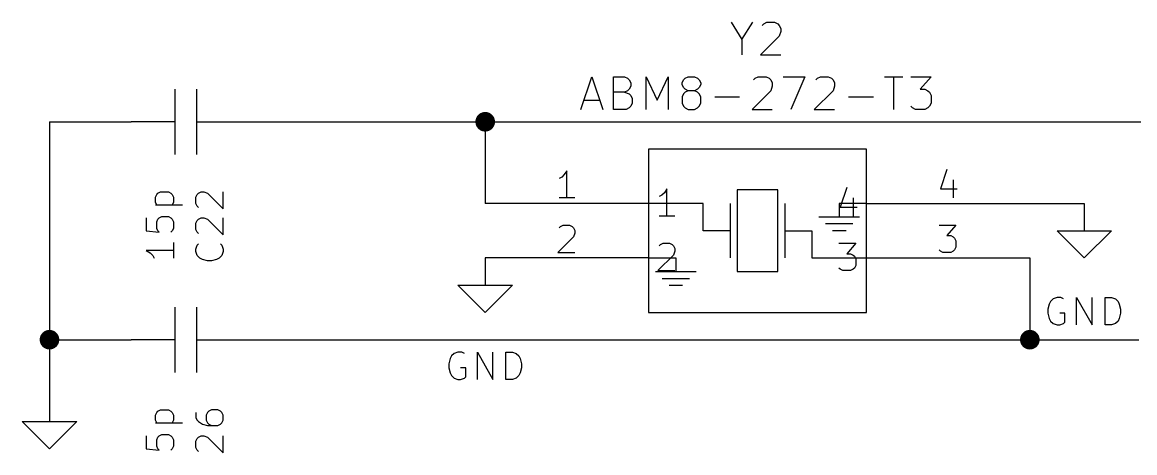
# Model space of a CAD drawing. Extents: x 0.4 to 11.3, y -7.9 to -0.4.
# Drawn here: x 3.25 to 5.293, y -5.107 to -4.317 of the extents above; entities that cross this region are included whole.
import ezdxf

# ---------------------------------------------------------------- set-up
doc = ezdxf.new("R2010")
doc.units = 0
doc.header["$MEASUREMENT"] = 0
for name, color, linetype in [('CYAN2', 4, 'CONTINUOUS'), ('GREEN3', 91, 'CONTINUOUS'), ('RED2', 1, 'CONTINUOUS'), ('RED3', 11, 'CONTINUOUS')]:
    doc.layers.add(name, color=color, linetype=linetype)

msp = doc.modelspace()

# ---------------------------------------------------------------- linework, layer by layer
at = {"layer": 'CYAN2', "linetype": 'CONTINUOUS'}
for p, q in [((4.5514, -4.3174), (4.5714, -4.3488)), ((4.5514, -4.3174), (4.5714, -4.3488)), ((4.5714, -4.3488), (4.5914, -4.3174)), ((4.5714, -4.3488), (4.5914, -4.3174)), ((4.6086, -4.3231), (4.6114, -4.3202)), ((4.6086, -4.3231), (4.6114, -4.3202)), ((4.6114, -4.3202), (4.6171, -4.3174)), ((4.6114, -4.3202), (4.6171, -4.3174)), ((4.6171, -4.3174), (4.6314, -4.3174)), ((4.6171, -4.3174), (4.6314, -4.3174)), ((4.6314, -4.3174), (4.6371, -4.3202)), ((4.6314, -4.3174), (4.6371, -4.3202)), ((4.6371, -4.3202), (4.64, -4.3231)), ((4.6371, -4.3202), (4.64, -4.3231)), ((4.64, -4.3231), (4.6429, -4.3288)), ((4.64, -4.3231), (4.6429, -4.3288)), ((4.6429, -4.3288), (4.6429, -4.3345)), ((4.6429, -4.3288), (4.6429, -4.3345)), ((4.5714, -4.3488), (4.5714, -4.3774)), ((4.5714, -4.3488), (4.5714, -4.3774)), ((4.64, -4.3431), (4.6057, -4.3774)), ((4.64, -4.3431), (4.6057, -4.3774)), ((4.6429, -4.3345), (4.64, -4.3431)), ((4.6429, -4.3345), (4.64, -4.3431)), ((4.6057, -4.3774), (4.6429, -4.3774)), ((4.6057, -4.3774), (4.6429, -4.3774)), ((4.2757, -4.4774), (4.2957, -4.4174)), ((4.2757, -4.4774), (4.2957, -4.4174)), ((4.2957, -4.4174), (4.3157, -4.4774)), ((4.2957, -4.4174), (4.3157, -4.4774)), ((4.3357, -4.4774), (4.3357, -4.4174)), ((4.3357, -4.4174), (4.3557, -4.4174)), ((4.3357, -4.4774), (4.3357, -4.4174)), ((4.3357, -4.4174), (4.3557, -4.4174)), ((4.3557, -4.4174), (4.3614, -4.4202)), ((4.3557, -4.4174), (4.3614, -4.4202)), ((4.3614, -4.4202), (4.3643, -4.4231)), ((4.3614, -4.4202), (4.3643, -4.4231)), ((4.3643, -4.4231), (4.3671, -4.4288)), ((4.3643, -4.4231), (4.3671, -4.4288)), ((4.3671, -4.4288), (4.3671, -4.4345)), ((4.3671, -4.4288), (4.3671, -4.4345)), ((4.3957, -4.4774), (4.3957, -4.4174)), ((4.3957, -4.4174), (4.4157, -4.4602)), ((4.3957, -4.4774), (4.3957, -4.4174)), ((4.3957, -4.4174), (4.4157, -4.4602)), ((4.4157, -4.4602), (4.4357, -4.4174)), ((4.4157, -4.4602), (4.4357, -4.4174)), ((4.4357, -4.4174), (4.4357, -4.4774)), ((4.4357, -4.4174), (4.4357, -4.4774)), ((4.4614, -4.4288), (4.4643, -4.4231)), ((4.4614, -4.4288), (4.4643, -4.4231)), ((4.4614, -4.4316), (4.4614, -4.4288)), ((4.4614, -4.4316), (4.4614, -4.4288)), ((4.4643, -4.4374), (4.4614, -4.4316)), ((4.4643, -4.4374), (4.4614, -4.4316)), ((4.4643, -4.4231), (4.4671, -4.4202)), ((4.4643, -4.4231), (4.4671, -4.4202)), ((4.4671, -4.4202), (4.4729, -4.4174)), ((4.4671, -4.4202), (4.4729, -4.4174)), ((4.4729, -4.4174), (4.4843, -4.4174)), ((4.4729, -4.4174), (4.4843, -4.4174)), ((4.4843, -4.4174), (4.49, -4.4202)), ((4.4843, -4.4174), (4.49, -4.4202)), ((4.49, -4.4202), (4.4929, -4.4231)), ((4.49, -4.4202), (4.4929, -4.4231)), ((4.4929, -4.4231), (4.4957, -4.4288)), ((4.4929, -4.4231), (4.4957, -4.4288)), ((4.4957, -4.4316), (4.4929, -4.4374)), ((4.4957, -4.4316), (4.4929, -4.4374)), ((4.4957, -4.4288), (4.4957, -4.4316)), ((4.4957, -4.4288), (4.4957, -4.4316)), ((4.5929, -4.4231), (4.5957, -4.4202)), ((4.5929, -4.4231), (4.5957, -4.4202)), ((4.5957, -4.4202), (4.6014, -4.4174)), ((4.5957, -4.4202), (4.6014, -4.4174)), ((4.6014, -4.4174), (4.6157, -4.4174)), ((4.6014, -4.4174), (4.6157, -4.4174)), ((4.6157, -4.4174), (4.6214, -4.4202)), ((4.6157, -4.4174), (4.6214, -4.4202)), ((4.6214, -4.4202), (4.6243, -4.4231)), ((4.6214, -4.4202), (4.6243, -4.4231)), ((4.6243, -4.4231), (4.6271, -4.4288)), ((4.6243, -4.4231), (4.6271, -4.4288)), ((4.6271, -4.4288), (4.6271, -4.4345)), ((4.6271, -4.4288), (4.6271, -4.4345)), ((4.6471, -4.4174), (4.6871, -4.4174)), ((4.6471, -4.4174), (4.6871, -4.4174)), ((4.6871, -4.4174), (4.6614, -4.4774)), ((4.6871, -4.4174), (4.6614, -4.4774)), ((4.7071, -4.4231), (4.71, -4.4202)), ((4.7071, -4.4231), (4.71, -4.4202)), ((4.71, -4.4202), (4.7157, -4.4174)), ((4.71, -4.4202), (4.7157, -4.4174)), ((4.7157, -4.4174), (4.73, -4.4174)), ((4.7157, -4.4174), (4.73, -4.4174)), ((4.73, -4.4174), (4.7357, -4.4202)), ((4.73, -4.4174), (4.7357, -4.4202)), ((4.7357, -4.4202), (4.7386, -4.4231)), ((4.7357, -4.4202), (4.7386, -4.4231)), ((4.7386, -4.4231), (4.7414, -4.4288)), ((4.7386, -4.4231), (4.7414, -4.4288)), ((4.7414, -4.4288), (4.7414, -4.4345)), ((4.7414, -4.4288), (4.7414, -4.4345)), ((4.8329, -4.4174), (4.8671, -4.4174)), ((4.8329, -4.4174), (4.8671, -4.4174)), ((4.85, -4.4774), (4.85, -4.4174)), ((4.85, -4.4774), (4.85, -4.4174)), ((4.8814, -4.4174), (4.9186, -4.4174)), ((4.8814, -4.4174), (4.9186, -4.4174)), ((4.9186, -4.4174), (4.8986, -4.4402)), ((4.9186, -4.4174), (4.8986, -4.4402)), ((4.3557, -4.4459), (4.3357, -4.4459)), ((4.3557, -4.4459), (4.3357, -4.4459)), ((4.3614, -4.4431), (4.3557, -4.4459)), ((4.3614, -4.4431), (4.3557, -4.4459)), ((4.3557, -4.4459), (4.3643, -4.4488)), ((4.3557, -4.4459), (4.3643, -4.4488)), ((4.3643, -4.4402), (4.3614, -4.4431)), ((4.3643, -4.4402), (4.3614, -4.4431)), ((4.3671, -4.4345), (4.3643, -4.4402)), ((4.3671, -4.4345), (4.3643, -4.4402)), ((4.3643, -4.4488), (4.3671, -4.4516)), ((4.3643, -4.4488), (4.3671, -4.4516)), ((4.3671, -4.4516), (4.37, -4.4574)), ((4.3671, -4.4516), (4.37, -4.4574)), ((4.4643, -4.4488), (4.4614, -4.4545)), ((4.4643, -4.4488), (4.4614, -4.4545)), ((4.4671, -4.4402), (4.4643, -4.4374)), ((4.4671, -4.4402), (4.4643, -4.4374)), ((4.4671, -4.4459), (4.4643, -4.4488)), ((4.4671, -4.4459), (4.4643, -4.4488)), ((4.4729, -4.4431), (4.4671, -4.4402)), ((4.4729, -4.4431), (4.4671, -4.4402)), ((4.4729, -4.4431), (4.4671, -4.4459)), ((4.4729, -4.4431), (4.4671, -4.4459)), ((4.4843, -4.4431), (4.4729, -4.4431)), ((4.4843, -4.4431), (4.4729, -4.4431)), ((4.49, -4.4402), (4.4843, -4.4431)), ((4.49, -4.4402), (4.4843, -4.4431)), ((4.49, -4.4459), (4.4843, -4.4431)), ((4.49, -4.4459), (4.4843, -4.4431)), ((4.4929, -4.4374), (4.49, -4.4402)), ((4.4929, -4.4374), (4.49, -4.4402)), ((4.4929, -4.4488), (4.49, -4.4459)), ((4.4929, -4.4488), (4.49, -4.4459)), ((4.4957, -4.4545), (4.4929, -4.4488)), ((4.4957, -4.4545), (4.4929, -4.4488)), ((4.6243, -4.4431), (4.59, -4.4774)), ((4.6243, -4.4431), (4.59, -4.4774)), ((4.6271, -4.4345), (4.6243, -4.4431)), ((4.6271, -4.4345), (4.6243, -4.4431)), ((4.7386, -4.4431), (4.7043, -4.4774)), ((4.7386, -4.4431), (4.7043, -4.4774)), ((4.7414, -4.4345), (4.7386, -4.4431)), ((4.7414, -4.4345), (4.7386, -4.4431)), ((4.8986, -4.4402), (4.9071, -4.4402)), ((4.8986, -4.4402), (4.9071, -4.4402)), ((4.9071, -4.4402), (4.9129, -4.4431)), ((4.9071, -4.4402), (4.9129, -4.4431)), ((4.9129, -4.4431), (4.9157, -4.4459)), ((4.9129, -4.4431), (4.9157, -4.4459)), ((4.9157, -4.4459), (4.9186, -4.4516)), ((4.9157, -4.4459), (4.9186, -4.4516)), ((4.9186, -4.4516), (4.9186, -4.4659)), ((4.9186, -4.4516), (4.9186, -4.4659)), ((4.2814, -4.4602), (4.31, -4.4602)), ((4.2814, -4.4602), (4.31, -4.4602)), ((4.3671, -4.4716), (4.3643, -4.4745)), ((4.3671, -4.4716), (4.3643, -4.4745)), ((4.37, -4.4659), (4.3671, -4.4716)), ((4.37, -4.4659), (4.3671, -4.4716)), ((4.37, -4.4574), (4.37, -4.4659)), ((4.37, -4.4574), (4.37, -4.4659)), ((4.4614, -4.4545), (4.4614, -4.4659)), ((4.4614, -4.4545), (4.4614, -4.4659)), ((4.4614, -4.4659), (4.4643, -4.4716)), ((4.4614, -4.4659), (4.4643, -4.4716)), ((4.4643, -4.4716), (4.4671, -4.4745)), ((4.4643, -4.4716), (4.4671, -4.4745)), ((4.49, -4.4745), (4.4929, -4.4716)), ((4.49, -4.4745), (4.4929, -4.4716)), ((4.4929, -4.4716), (4.4957, -4.4659)), ((4.4929, -4.4716), (4.4957, -4.4659)), ((4.4957, -4.4659), (4.4957, -4.4545)), ((4.4957, -4.4659), (4.4957, -4.4545)), ((4.5214, -4.4545), (4.5671, -4.4545)), ((4.5214, -4.4545), (4.5671, -4.4545)), ((4.7671, -4.4545), (4.8129, -4.4545)), ((4.7671, -4.4545), (4.8129, -4.4545)), ((4.8843, -4.4745), (4.8814, -4.4716)), ((4.8843, -4.4745), (4.8814, -4.4716)), ((4.9157, -4.4716), (4.9129, -4.4745)), ((4.9157, -4.4716), (4.9129, -4.4745)), ((4.9186, -4.4659), (4.9157, -4.4716)), ((4.9186, -4.4659), (4.9157, -4.4716)), ((4.3586, -4.4774), (4.3357, -4.4774)), ((4.3586, -4.4774), (4.3357, -4.4774)), ((4.3643, -4.4745), (4.3586, -4.4774)), ((4.3643, -4.4745), (4.3586, -4.4774)), ((4.4671, -4.4745), (4.4729, -4.4774)), ((4.4671, -4.4745), (4.4729, -4.4774)), ((4.4729, -4.4774), (4.4843, -4.4774)), ((4.4729, -4.4774), (4.4843, -4.4774)), ((4.4843, -4.4774), (4.49, -4.4745)), ((4.4843, -4.4774), (4.49, -4.4745)), ((4.59, -4.4774), (4.6271, -4.4774)), ((4.59, -4.4774), (4.6271, -4.4774)), ((4.7043, -4.4774), (4.7414, -4.4774)), ((4.7043, -4.4774), (4.7414, -4.4774)), ((4.89, -4.4774), (4.8843, -4.4745)), ((4.89, -4.4774), (4.8843, -4.4745)), ((4.9071, -4.4774), (4.89, -4.4774)), ((4.9071, -4.4774), (4.89, -4.4774)), ((4.9129, -4.4745), (4.9071, -4.4774)), ((4.9129, -4.4745), (4.9071, -4.4774)), ((3.4945, -4.6384), (3.4968, -4.6337)), ((3.4968, -4.6337), (3.4992, -4.6313)), ((3.4992, -4.6313), (3.504, -4.6289)), ((3.504, -4.6289), (3.5183, -4.6289)), ((3.5183, -4.6289), (3.523, -4.6313)), ((3.523, -4.6313), (3.5254, -4.6337)), ((3.5254, -4.6337), (3.5278, -4.6384)), ((3.5688, -4.6384), (3.5712, -4.6337)), ((3.5712, -4.6337), (3.5736, -4.6313)), ((3.5736, -4.6313), (3.5783, -4.6289)), ((3.5783, -4.6289), (3.5831, -4.6289)), ((3.5831, -4.6289), (3.5902, -4.6313)), ((3.5902, -4.6313), (3.6188, -4.6599)), ((3.6188, -4.6599), (3.6188, -4.6289)), ((4.4243, -4.635), (4.4195, -4.6374)), ((4.4243, -4.635), (4.4195, -4.6374)), ((4.429, -4.6303), (4.4243, -4.635)), ((4.429, -4.6303), (4.4243, -4.635)), ((4.4338, -4.6231), (4.429, -4.6303)), ((4.4338, -4.6231), (4.429, -4.6303)), ((4.4338, -4.6731), (4.4338, -4.6231)), ((4.4338, -4.6731), (4.4338, -4.6231)), ((4.7638, -4.6208), (4.7519, -4.6565)), ((4.7638, -4.6208), (4.7519, -4.6565)), ((3.4945, -4.6479), (3.4945, -4.6384)), ((3.4968, -4.6527), (3.4945, -4.6479)), ((3.4945, -4.6527), (3.5445, -4.6527)), ((3.5278, -4.6479), (3.5254, -4.6527)), ((3.5278, -4.6384), (3.5278, -4.6479)), ((3.5688, -4.6503), (3.5688, -4.6384)), ((3.5712, -4.6551), (3.5688, -4.6503)), ((3.5736, -4.6575), (3.5712, -4.6551)), ((4.7519, -4.6565), (4.7829, -4.6565)), ((4.7519, -4.6565), (4.7829, -4.6565)), ((4.7757, -4.6398), (4.7757, -4.6731)), ((4.7757, -4.6398), (4.7757, -4.6731)), ((3.4778, -4.6765), (3.4778, -4.7003)), ((3.4992, -4.6789), (3.5016, -4.6765)), ((3.5016, -4.6765), (3.5064, -4.6741)), ((3.5064, -4.6741), (3.5183, -4.6741)), ((3.5183, -4.6741), (3.523, -4.6765)), ((3.523, -4.6765), (3.5254, -4.6789)), ((3.5736, -4.6789), (3.5783, -4.6765)), ((3.5783, -4.6765), (3.5831, -4.6765)), ((3.5831, -4.6765), (3.5902, -4.6789)), ((3.6188, -4.7075), (3.6188, -4.6765)), ((4.4481, -4.6731), (4.4195, -4.6731)), ((4.4481, -4.6731), (4.4195, -4.6731)), ((3.4968, -4.6837), (3.4992, -4.6789)), ((3.4968, -4.6956), (3.4968, -4.6837)), ((3.4992, -4.7003), (3.4968, -4.6956)), ((3.5254, -4.6789), (3.5278, -4.6837)), ((3.5278, -4.6956), (3.5254, -4.7003)), ((3.5278, -4.6837), (3.5278, -4.6956)), ((3.5688, -4.686), (3.5712, -4.6813)), ((3.5688, -4.6979), (3.5688, -4.686)), ((3.5712, -4.7027), (3.5688, -4.6979)), ((3.5712, -4.6813), (3.5736, -4.6789)), ((3.5902, -4.6789), (3.6188, -4.7075)), ((3.4778, -4.7003), (3.5016, -4.7027)), ((3.5016, -4.7027), (3.4992, -4.7003)), ((3.5254, -4.7003), (3.523, -4.7027)), ((3.5736, -4.7051), (3.5712, -4.7027)), ((3.5278, -4.736), (3.4778, -4.736)), ((3.4778, -4.736), (3.4849, -4.7408)), ((3.5278, -4.7218), (3.5278, -4.7503)), ((3.5688, -4.7337), (3.5712, -4.7265)), ((3.5688, -4.7384), (3.5688, -4.7337)), ((3.5712, -4.7456), (3.5688, -4.7384)), ((3.5712, -4.7265), (3.5736, -4.7241)), ((3.614, -4.7241), (3.6164, -4.7265)), ((3.6164, -4.7265), (3.6188, -4.7337)), ((3.6188, -4.7384), (3.6164, -4.7456)), ((3.6188, -4.7337), (3.6188, -4.7384)), ((4.4195, -4.7279), (4.4219, -4.7255)), ((4.4195, -4.7279), (4.4219, -4.7255)), ((4.4219, -4.7255), (4.4267, -4.7231)), ((4.4219, -4.7255), (4.4267, -4.7231)), ((4.4267, -4.7231), (4.4386, -4.7231)), ((4.4267, -4.7231), (4.4386, -4.7231)), ((4.4386, -4.7231), (4.4433, -4.7255)), ((4.4386, -4.7231), (4.4433, -4.7255)), ((4.4433, -4.7255), (4.4457, -4.7279)), ((4.4433, -4.7255), (4.4457, -4.7279)), ((4.4457, -4.7279), (4.4481, -4.7327)), ((4.4457, -4.7279), (4.4481, -4.7327)), ((4.4481, -4.7374), (4.4457, -4.7446)), ((4.4481, -4.7374), (4.4457, -4.7446)), ((4.4481, -4.7327), (4.4481, -4.7374)), ((4.4481, -4.7327), (4.4481, -4.7374)), ((4.7495, -4.7231), (4.7805, -4.7231)), ((4.7495, -4.7231), (4.7805, -4.7231)), ((4.7805, -4.7231), (4.7638, -4.7422)), ((4.7805, -4.7231), (4.7638, -4.7422)), ((3.4849, -4.7408), (3.4897, -4.7456)), ((3.4897, -4.7456), (3.4921, -4.7503)), ((3.5759, -4.7503), (3.5712, -4.7456)), ((3.5807, -4.7527), (3.5759, -4.7503)), ((3.5902, -4.7551), (3.5807, -4.7527)), ((3.5974, -4.7551), (3.5902, -4.7551)), ((3.6069, -4.7527), (3.5974, -4.7551)), ((3.6117, -4.7503), (3.6069, -4.7527)), ((3.6164, -4.7456), (3.6117, -4.7503)), ((4.4457, -4.7446), (4.4171, -4.7731)), ((4.4457, -4.7446), (4.4171, -4.7731)), ((4.7638, -4.7422), (4.771, -4.7422)), ((4.7638, -4.7422), (4.771, -4.7422)), ((4.771, -4.7422), (4.7757, -4.7446)), ((4.771, -4.7422), (4.7757, -4.7446)), ((4.7757, -4.7446), (4.7781, -4.7469)), ((4.7757, -4.7446), (4.7781, -4.7469)), ((4.7781, -4.7469), (4.7805, -4.7517)), ((4.7781, -4.7469), (4.7805, -4.7517)), ((4.7805, -4.7517), (4.7805, -4.7636)), ((4.7805, -4.7517), (4.7805, -4.7636)), ((4.4171, -4.7731), (4.4481, -4.7731)), ((4.4171, -4.7731), (4.4481, -4.7731)), ((4.7519, -4.7708), (4.7495, -4.7684)), ((4.7519, -4.7708), (4.7495, -4.7684)), ((4.7567, -4.7731), (4.7519, -4.7708)), ((4.7567, -4.7731), (4.7519, -4.7708)), ((4.771, -4.7731), (4.7567, -4.7731)), ((4.771, -4.7731), (4.7567, -4.7731)), ((4.7757, -4.7708), (4.771, -4.7731)), ((4.7757, -4.7708), (4.771, -4.7731)), ((4.7781, -4.7684), (4.7757, -4.7708)), ((4.7781, -4.7684), (4.7757, -4.7708)), ((4.7805, -4.7636), (4.7781, -4.7684)), ((4.7805, -4.7636), (4.7781, -4.7684)), ((5.1357, -4.8347), (5.1333, -4.8442)), ((5.1381, -4.8299), (5.1357, -4.8347)), ((5.1429, -4.8252), (5.1381, -4.8299)), ((5.15, -4.8228), (5.1429, -4.8252)), ((5.1571, -4.8228), (5.15, -4.8228)), ((5.1619, -4.8252), (5.1571, -4.8228)), ((5.1857, -4.8728), (5.1857, -4.8228)), ((5.1857, -4.8228), (5.2143, -4.8728)), ((5.2143, -4.8728), (5.2143, -4.8228)), ((5.2381, -4.8728), (5.2381, -4.8228)), ((5.2381, -4.8228), (5.25, -4.8228)), ((5.25, -4.8228), (5.2571, -4.8252)), ((5.2571, -4.8252), (5.2619, -4.8299)), ((5.2619, -4.8299), (5.2643, -4.8347)), ((5.2643, -4.8347), (5.2667, -4.8442)), ((5.1333, -4.8442), (5.1333, -4.8514)), ((5.1333, -4.8514), (5.1357, -4.8609)), ((5.1357, -4.8609), (5.1381, -4.8657)), ((5.1643, -4.8514), (5.1548, -4.8514)), ((5.1643, -4.868), (5.1643, -4.8514)), ((5.2643, -4.8609), (5.2619, -4.8657)), ((5.2667, -4.8514), (5.2643, -4.8609)), ((5.2667, -4.8442), (5.2667, -4.8514)), ((5.1381, -4.8657), (5.1429, -4.8704)), ((5.1429, -4.8704), (5.15, -4.8728)), ((5.15, -4.8728), (5.1548, -4.8728)), ((5.1548, -4.8728), (5.1619, -4.8704)), ((5.1619, -4.8704), (5.1643, -4.868)), ((5.25, -4.8728), (5.2381, -4.8728)), ((5.2571, -4.8704), (5.25, -4.8728)), ((5.2619, -4.8657), (5.2571, -4.8704)), ((4.0357, -4.9347), (4.0333, -4.9442)), ((4.0357, -4.9347), (4.0333, -4.9442)), ((4.0381, -4.9299), (4.0357, -4.9347)), ((4.0381, -4.9299), (4.0357, -4.9347)), ((4.0429, -4.9252), (4.0381, -4.9299)), ((4.0429, -4.9252), (4.0381, -4.9299)), ((4.05, -4.9228), (4.0429, -4.9252)), ((4.05, -4.9228), (4.0429, -4.9252)), ((4.0571, -4.9228), (4.05, -4.9228)), ((4.0571, -4.9228), (4.05, -4.9228)), ((4.0619, -4.9252), (4.0571, -4.9228)), ((4.0619, -4.9252), (4.0571, -4.9228)), ((4.0857, -4.9728), (4.0857, -4.9228)), ((4.0857, -4.9228), (4.1143, -4.9728)), ((4.0857, -4.9728), (4.0857, -4.9228)), ((4.0857, -4.9228), (4.1143, -4.9728)), ((4.1143, -4.9728), (4.1143, -4.9228)), ((4.1143, -4.9728), (4.1143, -4.9228)), ((4.1381, -4.9728), (4.1381, -4.9228)), ((4.1381, -4.9228), (4.15, -4.9228)), ((4.1381, -4.9728), (4.1381, -4.9228)), ((4.1381, -4.9228), (4.15, -4.9228)), ((4.15, -4.9228), (4.1571, -4.9252)), ((4.15, -4.9228), (4.1571, -4.9252)), ((4.1571, -4.9252), (4.1619, -4.9299)), ((4.1571, -4.9252), (4.1619, -4.9299)), ((4.1619, -4.9299), (4.1643, -4.9347)), ((4.1619, -4.9299), (4.1643, -4.9347)), ((4.1643, -4.9347), (4.1667, -4.9442)), ((4.1643, -4.9347), (4.1667, -4.9442)), ((4.0333, -4.9442), (4.0333, -4.9514)), ((4.0333, -4.9442), (4.0333, -4.9514)), ((4.0333, -4.9514), (4.0357, -4.9609)), ((4.0333, -4.9514), (4.0357, -4.9609)), ((4.0357, -4.9609), (4.0381, -4.9657)), ((4.0357, -4.9609), (4.0381, -4.9657)), ((4.0643, -4.9514), (4.0548, -4.9514)), ((4.0643, -4.9514), (4.0548, -4.9514)), ((4.0643, -4.968), (4.0643, -4.9514)), ((4.0643, -4.968), (4.0643, -4.9514)), ((4.1643, -4.9609), (4.1619, -4.9657)), ((4.1643, -4.9609), (4.1619, -4.9657)), ((4.1667, -4.9514), (4.1643, -4.9609)), ((4.1667, -4.9514), (4.1643, -4.9609)), ((4.1667, -4.9442), (4.1667, -4.9514)), ((4.1667, -4.9442), (4.1667, -4.9514)), ((4.0381, -4.9657), (4.0429, -4.9704)), ((4.0381, -4.9657), (4.0429, -4.9704)), ((4.0429, -4.9704), (4.05, -4.9728)), ((4.0429, -4.9704), (4.05, -4.9728)), ((4.05, -4.9728), (4.0548, -4.9728)), ((4.05, -4.9728), (4.0548, -4.9728)), ((4.0548, -4.9728), (4.0619, -4.9704)), ((4.0548, -4.9728), (4.0619, -4.9704)), ((4.0619, -4.9704), (4.0643, -4.968)), ((4.0619, -4.9704), (4.0643, -4.968)), ((4.15, -4.9728), (4.1381, -4.9728)), ((4.15, -4.9728), (4.1381, -4.9728)), ((4.1571, -4.9704), (4.15, -4.9728)), ((4.1571, -4.9704), (4.15, -4.9728)), ((4.1619, -4.9657), (4.1571, -4.9704)), ((4.1619, -4.9657), (4.1571, -4.9704)), ((3.4945, -5.0384), (3.4968, -5.0337)), ((3.4945, -5.0479), (3.4945, -5.0384)), ((3.4968, -5.0337), (3.4992, -5.0313)), ((3.4992, -5.0313), (3.504, -5.0289)), ((3.504, -5.0289), (3.5183, -5.0289)), ((3.5183, -5.0289), (3.523, -5.0313)), ((3.523, -5.0313), (3.5254, -5.0337)), ((3.5254, -5.0337), (3.5278, -5.0384)), ((3.5278, -5.0384), (3.5278, -5.0479)), ((3.5688, -5.0337), (3.5688, -5.0432)), ((3.5688, -5.0432), (3.5712, -5.0479)), ((3.5902, -5.0337), (3.5878, -5.0384)), ((3.5878, -5.0384), (3.5878, -5.0479)), ((3.5926, -5.0313), (3.5902, -5.0337)), ((3.5974, -5.0289), (3.5926, -5.0313)), ((3.6093, -5.0289), (3.5974, -5.0289)), ((3.614, -5.0313), (3.6093, -5.0289)), ((3.6164, -5.0337), (3.614, -5.0313)), ((3.6188, -5.0384), (3.6164, -5.0337)), ((3.6188, -5.0479), (3.6188, -5.0384)), ((3.4968, -5.0527), (3.4945, -5.0479)), ((3.4945, -5.0527), (3.5445, -5.0527)), ((3.5278, -5.0479), (3.5254, -5.0527)), ((3.5712, -5.0479), (3.5736, -5.0503)), ((3.5736, -5.0503), (3.5807, -5.0551)), ((3.5807, -5.0551), (3.5902, -5.0575)), ((3.5878, -5.0479), (3.5902, -5.0527)), ((3.5902, -5.0527), (3.5926, -5.0551)), ((3.5902, -5.0575), (3.6093, -5.0575)), ((3.5926, -5.0551), (3.5974, -5.0575)), ((3.6093, -5.0575), (3.614, -5.0551)), ((3.614, -5.0551), (3.6164, -5.0527)), ((3.6164, -5.0527), (3.6188, -5.0479)), ((3.4778, -5.0765), (3.4778, -5.1003)), ((3.4968, -5.0837), (3.4992, -5.0789)), ((3.4968, -5.0956), (3.4968, -5.0837)), ((3.4992, -5.0789), (3.5016, -5.0765)), ((3.5016, -5.0765), (3.5064, -5.0741)), ((3.5064, -5.0741), (3.5183, -5.0741)), ((3.5183, -5.0741), (3.523, -5.0765)), ((3.523, -5.0765), (3.5254, -5.0789)), ((3.5254, -5.0789), (3.5278, -5.0837)), ((3.5278, -5.0837), (3.5278, -5.0956)), ((3.5688, -5.086), (3.5712, -5.0813)), ((3.5688, -5.0979), (3.5688, -5.086)), ((3.5712, -5.0813), (3.5736, -5.0789)), ((3.5736, -5.0789), (3.5783, -5.0765)), ((3.5783, -5.0765), (3.5831, -5.0765)), ((3.5831, -5.0765), (3.5902, -5.0789)), ((3.5902, -5.0789), (3.6188, -5.1075)), ((3.6188, -5.1075), (3.6188, -5.0765)), ((3.4778, -5.1003), (3.5016, -5.1027)), ((3.4992, -5.1003), (3.4968, -5.0956)), ((3.5016, -5.1027), (3.4992, -5.1003)), ((3.5254, -5.1003), (3.523, -5.1027)), ((3.5278, -5.0956), (3.5254, -5.1003)), ((3.5712, -5.1027), (3.5688, -5.0979)), ((3.5736, -5.1051), (3.5712, -5.1027))]:
    msp.add_line(p, q, dxfattribs=at)
at = {"layer": 'GREEN3', "linetype": 'CONTINUOUS'}
for p, q in [((3.3, -4.5), (3.3, -4.9)), ((3.3, -4.5), (3.45, -4.5)), ((3.65, -4.5), (4.1, -4.5)), ((4.1, -4.5), (4.1, -4.65)), ((4.1, -4.5), (5.8, -4.5)), ((5.1, -4.65), (5.2, -4.65)), ((5.1, -4.75), (5.1, -4.9)), ((3.3, -4.9), (3.45, -4.9)), ((3.3, -4.9), (3.3, -5)), ((3.65, -4.9), (5.1, -4.9)), ((5.1, -4.9), (5.3, -4.9))]:
    msp.add_line(p, q, dxfattribs=at)
at = {"layer": 'GREEN3', "const_width": 0.018}
for points in [[(4.091, -4.5, 1), (4.109, -4.5, 1)], [(3.291, -4.9, 1), (3.309, -4.9, 1)], [(5.091, -4.9, 1), (5.109, -4.9, 1)]]:
    msp.add_lwpolyline(points, format="xyb", close=True, dxfattribs=at)
at = {"layer": 'RED2', "linetype": 'CONTINUOUS'}
for p, q in [((3.53, -4.44), (3.53, -4.56)), ((3.57, -4.44), (3.57, -4.56)), ((3.53, -4.5), (3.45, -4.5)), ((3.57, -4.5), (3.65, -4.5)), ((4.4, -4.55), (4.4, -4.85)), ((4.8, -4.55), (4.4, -4.55)), ((4.8, -4.85), (4.8, -4.55)), ((4.5625, -4.625), (4.5625, -4.775)), ((4.6375, -4.625), (4.5625, -4.625)), ((4.6375, -4.775), (4.6375, -4.625)), ((4.4, -4.65), (4.1, -4.65)), ((4.4, -4.65), (4.1, -4.65)), ((4.5, -4.65), (4.4, -4.65)), ((4.5, -4.7), (4.5, -4.65)), ((4.55, -4.65), (4.55, -4.75)), ((4.65, -4.65), (4.65, -4.75)), ((4.75, -4.65), (4.75, -4.675)), ((4.8, -4.65), (4.75, -4.65)), ((4.8, -4.65), (5.1, -4.65)), ((4.8, -4.65), (5.1, -4.65)), ((5.2, -4.65), (5.2, -4.7)), ((4.7875, -4.675), (4.7125, -4.675)), ((4.775, -4.6875), (4.725, -4.6875)), ((4.55, -4.7), (4.5, -4.7)), ((4.65, -4.7), (4.7, -4.7)), ((4.7, -4.7), (4.7, -4.75)), ((4.7625, -4.7), (4.7375, -4.7)), ((5.2, -4.75), (5.15, -4.7)), ((5.15, -4.7), (5.2, -4.7)), ((5.2, -4.7), (5.25, -4.7)), ((5.25, -4.7), (5.2, -4.75)), ((4.1, -4.75), (4.1, -4.8)), ((4.4, -4.75), (4.1, -4.75)), ((4.4, -4.75), (4.1, -4.75)), ((4.4, -4.75), (4.45, -4.75)), ((4.45, -4.75), (4.45, -4.775)), ((4.7, -4.75), (4.8, -4.75)), ((4.8, -4.75), (5.1, -4.75)), ((4.8, -4.75), (5.1, -4.75)), ((4.4125, -4.775), (4.4875, -4.775)), ((4.5625, -4.775), (4.6375, -4.775)), ((4.1, -4.85), (4.05, -4.8)), ((4.05, -4.8), (4.1, -4.8)), ((4.1, -4.8), (4.15, -4.8)), ((4.15, -4.8), (4.1, -4.85)), ((4.425, -4.7875), (4.475, -4.7875)), ((4.4375, -4.8), (4.4625, -4.8)), ((3.53, -4.84), (3.53, -4.96)), ((3.57, -4.84), (3.57, -4.96)), ((4.4, -4.85), (4.8, -4.85)), ((3.53, -4.9), (3.45, -4.9)), ((3.57, -4.9), (3.65, -4.9)), ((3.3, -5), (3.3, -5.05)), ((3.3, -5.1), (3.25, -5.05)), ((3.25, -5.05), (3.3, -5.05)), ((3.3, -5.05), (3.35, -5.05)), ((3.35, -5.05), (3.3, -5.1))]:
    msp.add_line(p, q, dxfattribs=at)
at = {"layer": 'RED3', "linetype": 'CONTINUOUS'}
for p, q in [((4.25, -4.5899), (4.2452, -4.597)), ((4.25, -4.5899), (4.2452, -4.597)), ((4.25, -4.6399), (4.25, -4.5899)), ((4.25, -4.6399), (4.25, -4.5899)), ((4.9476, -4.5875), (4.9357, -4.6232)), ((4.9476, -4.5875), (4.9357, -4.6232)), ((4.2405, -4.6018), (4.2357, -4.6042)), ((4.2405, -4.6018), (4.2357, -4.6042)), ((4.2452, -4.597), (4.2405, -4.6018)), ((4.2452, -4.597), (4.2405, -4.6018)), ((4.9595, -4.6065), (4.9595, -4.6399)), ((4.9595, -4.6065), (4.9595, -4.6399)), ((4.9357, -4.6232), (4.9667, -4.6232)), ((4.9357, -4.6232), (4.9667, -4.6232)), ((4.2643, -4.6399), (4.2357, -4.6399)), ((4.2643, -4.6399), (4.2357, -4.6399)), ((4.2357, -4.6946), (4.2381, -4.6923)), ((4.2357, -4.6946), (4.2381, -4.6923)), ((4.2381, -4.6923), (4.2429, -4.6899)), ((4.2381, -4.6923), (4.2429, -4.6899)), ((4.2429, -4.6899), (4.2548, -4.6899)), ((4.2429, -4.6899), (4.2548, -4.6899)), ((4.2548, -4.6899), (4.2595, -4.6923)), ((4.2548, -4.6899), (4.2595, -4.6923)), ((4.2595, -4.6923), (4.2619, -4.6946)), ((4.2595, -4.6923), (4.2619, -4.6946)), ((4.2619, -4.6946), (4.2643, -4.6994)), ((4.2619, -4.6946), (4.2643, -4.6994)), ((4.9333, -4.6899), (4.9643, -4.6899)), ((4.9333, -4.6899), (4.9643, -4.6899)), ((4.9643, -4.6899), (4.9476, -4.7089)), ((4.9643, -4.6899), (4.9476, -4.7089)), ((4.2619, -4.7113), (4.2333, -4.7399)), ((4.2619, -4.7113), (4.2333, -4.7399)), ((4.2643, -4.7042), (4.2619, -4.7113)), ((4.2643, -4.7042), (4.2619, -4.7113)), ((4.2643, -4.6994), (4.2643, -4.7042)), ((4.2643, -4.6994), (4.2643, -4.7042)), ((4.9476, -4.7089), (4.9548, -4.7089)), ((4.9476, -4.7089), (4.9548, -4.7089)), ((4.9548, -4.7089), (4.9595, -4.7113)), ((4.9548, -4.7089), (4.9595, -4.7113)), ((4.9595, -4.7113), (4.9619, -4.7137)), ((4.9595, -4.7113), (4.9619, -4.7137)), ((4.9619, -4.7137), (4.9643, -4.7184)), ((4.9619, -4.7137), (4.9643, -4.7184)), ((4.9357, -4.7375), (4.9333, -4.7351)), ((4.9357, -4.7375), (4.9333, -4.7351)), ((4.9405, -4.7399), (4.9357, -4.7375)), ((4.9405, -4.7399), (4.9357, -4.7375)), ((4.9595, -4.7375), (4.9548, -4.7399)), ((4.9595, -4.7375), (4.9548, -4.7399)), ((4.9619, -4.7351), (4.9595, -4.7375)), ((4.9619, -4.7351), (4.9595, -4.7375)), ((4.9643, -4.7304), (4.9619, -4.7351)), ((4.9643, -4.7304), (4.9619, -4.7351)), ((4.9643, -4.7184), (4.9643, -4.7304)), ((4.9643, -4.7184), (4.9643, -4.7304)), ((4.2333, -4.7399), (4.2643, -4.7399)), ((4.2333, -4.7399), (4.2643, -4.7399)), ((4.9548, -4.7399), (4.9405, -4.7399)), ((4.9548, -4.7399), (4.9405, -4.7399))]:
    msp.add_line(p, q, dxfattribs=at)

doc.saveas('drawing.dxf')
